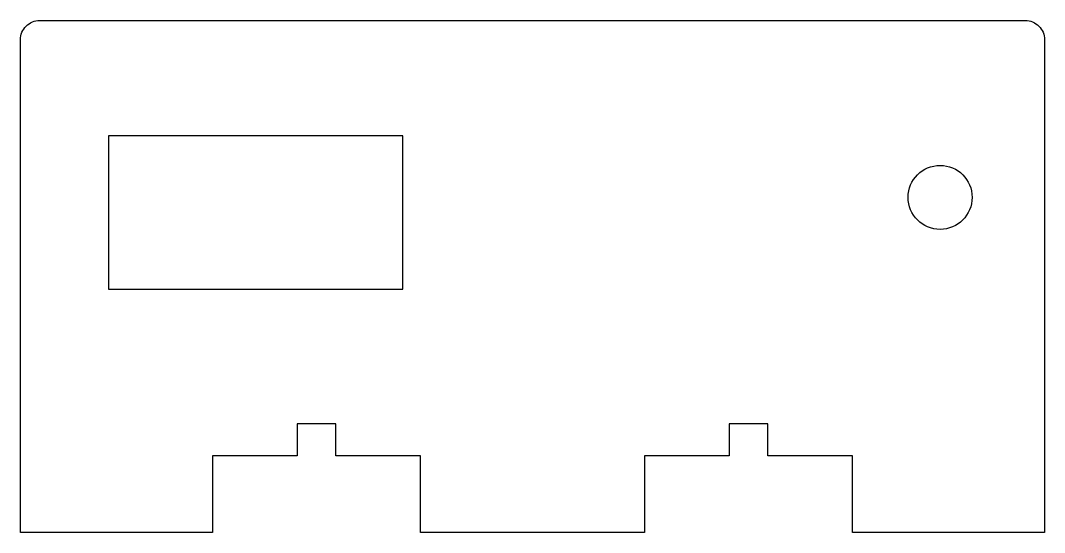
# Model space of a CAD drawing. Header units: centimetres. Extents: x -9.93 to -1.93, y -0.35 to 3.65.
import ezdxf

# ---------------------------------------------------------------- set-up
doc = ezdxf.new("R2010")
doc.units = ezdxf.units.CM
doc.layers.get('0').update_dxf_attribs({"linetype": 'CONTINUOUS'})

msp = doc.modelspace()

# ---------------------------------------------------------------- linework, layer by layer
msp.add_lwpolyline([(-7.4719, 0.2518), (-7.4719, 0.5018), (-7.7719, 0.5018), (-7.7719, 0.2518), (-8.4344, 0.2518), (-8.4344, -0.3482), (-9.9344, -0.3482), (-9.9344, 3.5018, -0.414214), (-9.7844, 3.6518), (-2.0844, 3.6518, -0.414214), (-1.9344, 3.5018), (-1.9344, -0.3482), (-3.4344, -0.3482), (-3.4344, 0.2518), (-4.0969, 0.2518), (-4.0969, 0.5018), (-4.3969, 0.5018), (-4.3969, 0.2518), (-5.0594, 0.2518), (-5.0594, -0.3482), (-6.8094, -0.3482), (-6.8094, 0.2518)], format="xyb", close=True)
msp.add_lwpolyline([(-9.2472, 2.7518), (-9.2472, 1.5518), (-6.9472, 1.5518), (-6.9472, 2.7518)], close=True)
msp.add_circle((-2.75, 2.27), 0.25)

doc.saveas('drawing.dxf')
